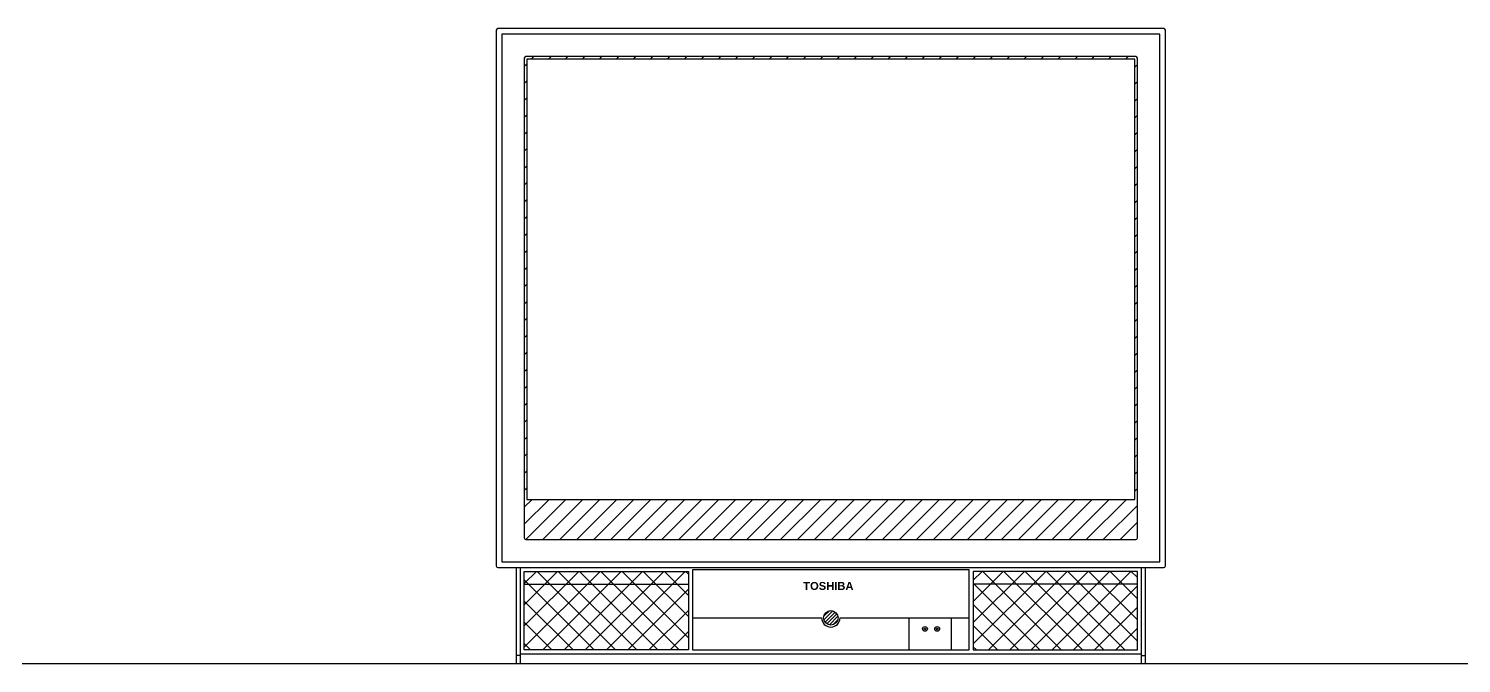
# Model space of a CAD drawing. Header units: millimetres. Extents: x 4513 to 24862, y 3359 to 11488.
# Drawn here: x 15844 to 17634, y 5880 to 6674 of the extents above; entities that cross this region are included whole.
import ezdxf
from ezdxf.enums import TextEntityAlignment as Align

# ---------------------------------------------------------------- set-up
doc = ezdxf.new("R2010")
doc.units = ezdxf.units.MM
doc.layers.add('dwgmodels.com', color=169, linetype='Continuous')
doc.styles.add('HT2', font='swisseb.ttf')

msp = doc.modelspace()

# ---------------------------------------------------------------- linework, layer by layer
for p, q in [((16428.7, 6672.2), (16428.7, 6002.2)), ((17262.7, 6674.2), (16430.7, 6674.2)), ((16435.7, 6667.2), (16435.7, 6007.2)), ((17257.7, 6667.2), (16435.7, 6667.2)), ((17257.7, 6007.2), (17257.7, 6667.2)), ((17264.7, 6002.2), (17264.7, 6672.2)), ((16463.7, 6637.2), (16463.7, 6037.2)), ((16463.7, 6627.1), (16466.7, 6630.1)), ((17227.7, 6639.2), (16465.7, 6639.2)), ((16466.7, 6636.2), (16466.7, 6085.2)), ((17226.7, 6636.2), (16466.7, 6636.2)), ((16472.8, 6636.2), (16475.8, 6639.2)), ((16494.1, 6636.2), (16497.1, 6639.2)), ((16515.3, 6636.2), (16518.3, 6639.2)), ((16536.5, 6636.2), (16539.5, 6639.2)), ((16557.7, 6636.2), (16560.7, 6639.2)), ((16578.9, 6636.2), (16581.9, 6639.2)), ((16600.1, 6636.2), (16603.1, 6639.2)), ((16621.3, 6636.2), (16624.3, 6639.2)), ((16642.6, 6636.2), (16645.6, 6639.2)), ((16663.8, 6636.2), (16666.8, 6639.2)), ((16685, 6636.2), (16688, 6639.2)), ((16706.2, 6636.2), (16709.2, 6639.2)), ((16727.4, 6636.2), (16730.4, 6639.2)), ((16748.6, 6636.2), (16751.6, 6639.2)), ((16769.8, 6636.2), (16772.8, 6639.2)), ((16791, 6636.2), (16794, 6639.2)), ((16812.3, 6636.2), (16815.3, 6639.2)), ((16833.5, 6636.2), (16836.5, 6639.2)), ((16854.7, 6636.2), (16857.7, 6639.2)), ((16875.9, 6636.2), (16878.9, 6639.2)), ((16897.1, 6636.2), (16900.1, 6639.2)), ((16918.3, 6636.2), (16921.3, 6639.2)), ((16939.5, 6636.2), (16942.5, 6639.2)), ((16960.8, 6636.2), (16963.8, 6639.2)), ((16967.7, 6635.9), (16968, 6636.2)), ((16982, 6636.2), (16985, 6639.2)), ((17003.2, 6636.2), (17006.2, 6639.2)), ((17024.4, 6636.2), (17027.4, 6639.2)), ((17045.6, 6636.2), (17048.6, 6639.2)), ((17066.8, 6636.2), (17069.8, 6639.2)), ((17088, 6636.2), (17091, 6639.2)), ((17109.2, 6636.2), (17112.2, 6639.2)), ((17130.5, 6636.2), (17133.5, 6639.2)), ((17151.7, 6636.2), (17154.7, 6639.2)), ((17172.9, 6636.2), (17175.9, 6639.2)), ((17194.1, 6636.2), (17197.1, 6639.2)), ((17215.3, 6636.2), (17218.3, 6639.2)), ((17226.7, 6085.2), (17226.7, 6636.2)), ((17226.7, 6626.5), (17229.7, 6629.5)), ((17229.7, 6037.2), (17229.7, 6637.2)), ((16463.7, 6605.9), (16466.7, 6608.9)), ((17226.7, 6605.2), (17229.7, 6608.2)), ((16463.7, 6584.7), (16466.7, 6587.7)), ((17226.7, 6584), (17229.7, 6587)), ((16463.7, 6563.5), (16466.7, 6566.5)), ((17226.7, 6562.8), (17229.7, 6565.8)), ((16463.7, 6542.3), (16466.7, 6545.3)), ((17226.7, 6541.6), (17229.7, 6544.6)), ((16463.7, 6521.1), (16466.7, 6524.1)), ((17226.7, 6520.4), (17229.7, 6523.4)), ((16463.7, 6499.8), (16466.7, 6502.8)), ((17226.7, 6499.2), (17229.7, 6502.2)), ((16463.7, 6478.6), (16466.7, 6481.6)), ((17226.7, 6478), (17229.7, 6481)), ((16463.7, 6457.4), (16466.7, 6460.4)), ((17226.7, 6456.7), (17229.7, 6459.7)), ((16463.7, 6436.2), (16466.7, 6439.2)), ((17226.7, 6435.5), (17229.7, 6438.5)), ((16463.7, 6415), (16466.7, 6418)), ((17226.7, 6414.3), (17229.7, 6417.3)), ((16463.7, 6393.8), (16466.7, 6396.8)), ((17226.7, 6393.1), (17229.7, 6396.1)), ((16463.7, 6372.6), (16466.7, 6375.6)), ((17226.7, 6371.9), (17229.7, 6374.9)), ((16463.7, 6351.4), (16466.7, 6354.4)), ((17226.7, 6350.7), (17229.7, 6353.7)), ((16463.7, 6330.1), (16466.7, 6333.1)), ((17226.7, 6329.5), (17229.7, 6332.5)), ((16463.7, 6308.9), (16466.7, 6311.9)), ((17226.7, 6308.3), (17229.7, 6311.3)), ((16463.7, 6287.7), (16466.7, 6290.7)), ((17226.7, 6287), (17229.7, 6290)), ((16463.7, 6266.5), (16466.7, 6269.5)), ((17226.7, 6265.8), (17229.7, 6268.8)), ((16463.7, 6245.3), (16466.7, 6248.3)), ((17226.7, 6244.6), (17229.7, 6247.6)), ((16463.7, 6224.1), (16466.7, 6227.1)), ((17226.7, 6223.4), (17229.7, 6226.4)), ((16463.7, 6202.9), (16466.7, 6205.9)), ((17226.7, 6202.2), (17229.7, 6205.2)), ((16463.7, 6181.7), (16466.7, 6184.7)), ((17226.7, 6181), (17229.7, 6184)), ((16463.7, 6160.4), (16466.7, 6163.4)), ((17226.7, 6159.8), (17229.7, 6162.8)), ((16463.7, 6139.2), (16466.7, 6142.2)), ((17226.7, 6138.5), (17229.7, 6141.5)), ((16463.7, 6118), (16466.7, 6121)), ((17226.7, 6117.3), (17229.7, 6120.3)), ((16463.7, 6096.8), (16466.7, 6099.8)), ((17226.7, 6096.1), (17229.7, 6099.1)), ((16463.7, 6054.4), (16494.6, 6085.2)), ((16463.7, 6075.6), (16473.4, 6085.2)), ((16465.8, 6035.2), (16515.8, 6085.2)), ((16466.7, 6085.2), (17226.7, 6085.2)), ((16487, 6035.2), (16537, 6085.2)), ((16508.2, 6035.2), (16558.2, 6085.2)), ((16529.5, 6035.2), (16579.5, 6085.2)), ((16550.7, 6035.2), (16600.7, 6085.2)), ((16571.9, 6035.2), (16621.9, 6085.2)), ((16593.1, 6035.2), (16643.1, 6085.2)), ((16614.3, 6035.2), (16664.3, 6085.2)), ((16635.5, 6035.2), (16685.5, 6085.2)), ((16656.7, 6035.2), (16706.7, 6085.2)), ((16677.9, 6035.2), (16727.9, 6085.2)), ((16699.2, 6035.2), (16749.2, 6085.2)), ((16720.4, 6035.2), (16770.4, 6085.2)), ((16741.6, 6035.2), (16791.6, 6085.2)), ((16762.8, 6035.2), (16812.8, 6085.2)), ((16784, 6035.2), (16834, 6085.2)), ((16805.2, 6035.2), (16855.2, 6085.2)), ((16826.4, 6035.2), (16876.4, 6085.2)), ((16847.7, 6035.2), (16897.7, 6085.2)), ((16868.9, 6035.2), (16918.9, 6085.2)), ((16890.1, 6035.2), (16940.1, 6085.2)), ((16911.3, 6035.2), (16961.3, 6085.2)), ((16932.5, 6035.2), (16982.5, 6085.2)), ((16953.7, 6035.2), (17003.7, 6085.2)), ((16974.9, 6035.2), (17024.9, 6085.2)), ((16996.1, 6035.2), (17046.1, 6085.2)), ((17017.4, 6035.2), (17067.4, 6085.2)), ((17038.6, 6035.2), (17088.6, 6085.2)), ((17059.8, 6035.2), (17109.8, 6085.2)), ((17081, 6035.2), (17131, 6085.2)), ((17102.2, 6035.2), (17152.2, 6085.2)), ((17123.4, 6035.2), (17173.4, 6085.2)), ((17144.6, 6035.2), (17194.6, 6085.2)), ((17165.9, 6035.2), (17215.9, 6085.2)), ((17187.1, 6035.2), (17229.7, 6077.9)), ((17208.3, 6035.2), (17229.7, 6056.7)), ((16465.7, 6035.2), (17227.7, 6035.2)), ((16430.7, 6000.2), (17262.7, 6000.2)), ((16435.7, 6007.2), (17257.7, 6007.2)), ((16453.7, 6000.2), (16453.7, 5880.2)), ((16458.7, 6000.2), (16458.7, 5880.2)), ((16673.7, 5997.2), (16673.7, 5897.2)), ((17019.7, 5997.2), (16673.7, 5997.2)), ((17019.7, 5897.2), (17019.7, 5997.2)), ((17234.7, 5880.2), (17234.7, 6000.2)), ((17239.7, 5880.2), (17239.7, 6000.2)), ((16463.7, 5900.6), (16558.4, 5995.2)), ((16463.7, 5927.1), (16531.9, 5995.2)), ((16463.7, 5953.6), (16505.4, 5995.2)), ((16463.7, 5980.1), (16478.9, 5995.2)), ((16463.7, 5995.2), (16668.7, 5995.2)), ((16463.7, 5897.2), (16463.7, 5995.2)), ((16551.2, 5897.2), (16463.7, 5984.7)), ((16463.7, 5979.5), (16668.7, 5979.5)), ((16577.7, 5897.2), (16479.7, 5995.2)), ((16486.9, 5897.2), (16584.9, 5995.2)), ((16604.2, 5897.2), (16506.2, 5995.2)), ((16513.4, 5897.2), (16611.4, 5995.2)), ((16630.7, 5897.2), (16532.7, 5995.2)), ((16539.9, 5897.2), (16637.9, 5995.2)), ((16657.2, 5897.2), (16559.2, 5995.2)), ((16566.5, 5897.2), (16664.5, 5995.2)), ((16668.7, 5912.3), (16585.8, 5995.2)), ((16668.7, 5938.8), (16612.3, 5995.2)), ((16668.7, 5965.3), (16638.8, 5995.2)), ((16668.7, 5991.8), (16665.3, 5995.2)), ((16668.7, 5995.2), (16668.7, 5897.2)), ((17024.7, 5904.7), (17115.2, 5995.2)), ((17024.7, 5931.2), (17088.7, 5995.2)), ((17024.7, 5957.8), (17062.2, 5995.2)), ((17024.7, 5984.3), (17035.7, 5995.2)), ((17229.7, 5995.2), (17024.7, 5995.2)), ((17024.7, 5995.2), (17024.7, 5897.2)), ((17108, 5897.2), (17024.7, 5980.5)), ((17229.7, 5979.5), (17024.7, 5979.5)), ((17134.5, 5897.2), (17036.5, 5995.2)), ((17043.8, 5897.2), (17141.8, 5995.2)), ((17161, 5897.2), (17063, 5995.2)), ((17070.3, 5897.2), (17168.3, 5995.2)), ((17187.6, 5897.2), (17089.6, 5995.2)), ((17096.8, 5897.2), (17194.8, 5995.2)), ((17214.1, 5897.2), (17116.1, 5995.2)), ((17123.3, 5897.2), (17221.3, 5995.2)), ((17229.7, 5908.1), (17142.6, 5995.2)), ((17229.7, 5934.6), (17169.1, 5995.2)), ((17229.7, 5961.1), (17195.6, 5995.2)), ((17229.7, 5987.7), (17222.1, 5995.2)), ((17229.7, 5897.2), (17229.7, 5995.2)), ((16593, 5897.2), (16668.7, 5973)), ((17149.8, 5897.2), (17229.7, 5977.1)), ((16524.7, 5897.2), (16463.7, 5958.2)), ((16619.5, 5897.2), (16668.7, 5946.5)), ((16837.9, 5939.1), (16844.9, 5946)), ((16838.1, 5934.8), (16849.1, 5945.9)), ((16839.5, 5931.9), (16852.1, 5944.5)), ((17081.5, 5897.2), (17024.7, 5954)), ((17176.3, 5897.2), (17229.7, 5950.6)), ((16498.1, 5897.2), (16463.7, 5931.7)), ((16673.7, 5937.2), (16835.2, 5937.2)), ((16841.8, 5929.7), (16854.3, 5942.2)), ((16844.9, 5928.4), (16855.5, 5939.1)), ((16849.6, 5928.7), (16855.2, 5934.3)), ((16858.2, 5937.2), (17019.7, 5937.2)), ((16944.1, 5937.2), (16944.1, 5897.2)), ((16997.1, 5937.2), (16997.1, 5897.2)), ((17055, 5897.2), (17024.7, 5927.5)), ((16646, 5897.2), (16668.7, 5920)), ((17202.9, 5897.2), (17229.7, 5924.1)), ((16458.7, 5890.2), (16453.7, 5890.2)), ((16458.7, 5892.2), (17234.7, 5892.2)), ((16471.6, 5897.2), (16463.7, 5905.1)), ((16668.7, 5897.2), (16463.7, 5897.2)), ((16673.7, 5897.2), (17019.7, 5897.2)), ((17028.5, 5897.2), (17024.7, 5901)), ((17024.7, 5897.2), (17229.7, 5897.2)), ((17229.4, 5897.2), (17229.7, 5897.6)), ((17234.7, 5890.2), (17239.7, 5890.2)), ((16453.7, 5880.2), (17239.7, 5880.2))]:
    msp.add_line(p, q)
for centre, radius in [((16846.7, 5937.2), 9), ((16964.3, 5923.4), 3), ((16979.5, 5923.4), 3), ((16964.3, 5923.4), 1), ((16979.5, 5923.4), 1)]:
    msp.add_circle(centre, radius)
for centre, radius, start, end in [((16430.7, 6672.2), 2, 90, 180), ((17262.7, 6672.2), 2, 0, 90), ((16465.7, 6637.2), 2, 90, 180), ((17227.7, 6637.2), 2, 0, 90), ((16465.7, 6037.2), 2, 180, 270), ((17227.7, 6037.2), 2, 270, 0), ((16430.7, 6002.2), 2, 180, 270), ((17262.7, 6002.2), 2, 270, 0), ((16846.7, 5937.2), 11.5, 180, 0)]:
    msp.add_arc(centre, radius, start, end)
at = {"layer": 'dwgmodels.com'}
msp.add_line((4513, 5880.2), (24839.2, 5880.2), dxfattribs=at)

# ---------------------------------------------------------------- texts
at = {"style": 'HT2'}
msp.add_text('TOSHIBA', height=10, dxfattribs=at).set_placement((16843.6, 5972.1), align=Align.CENTER)

doc.saveas('drawing.dxf')
